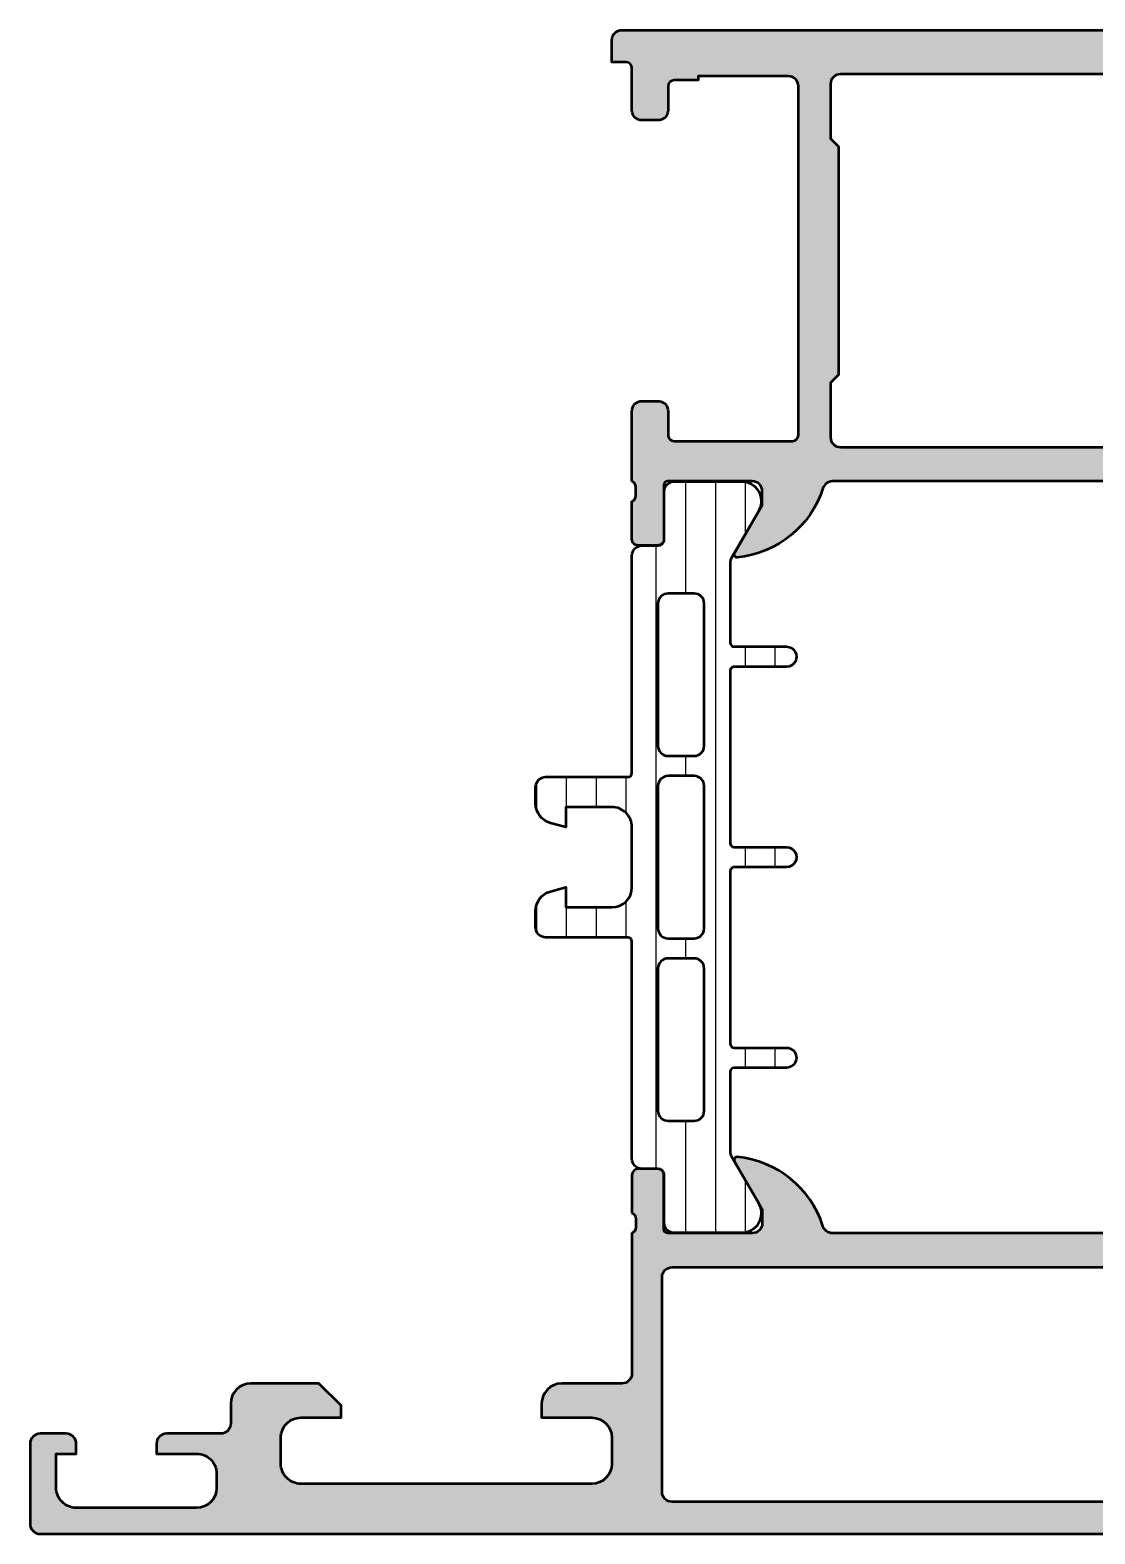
# Model space of a CAD drawing. Extents: x 0 to 110, y 0 to 75.
# Drawn here: x 0 to 53.1, y 0 to 75 of the extents above; entities that cross this region are included whole.
import ezdxf

# ---------------------------------------------------------------- set-up
doc = ezdxf.new("R2010")
doc.units = 0
for name, color, linetype, lineweight in [('0S-Alu contour', 7, 'Continuous', 50), ('0S-Alu hatch', 252, 'Continuous', 25), ('0S-Plastic contour', 254, 'Continuous', 50), ('0S-Plastic hatch', 253, 'Continuous', 25)]:
    doc.layers.add(name, color=color, linetype=linetype, lineweight=lineweight)

# ---------------------------------------------------------------- blocks, each defined once
blk = doc.blocks.new('485550__EE2D9EC9_997A_419D_AC19_66BE9BE22AB2_')
at = {"layer": '0S-Alu hatch'}
h = blk.add_hatch(color=256, dxfattribs=at)
edge = h.paths.add_edge_path()
edge.add_arc((82.5, 13.8), 0.5, 270, 360)
edge.add_line((83, 13.8), (83, 15))
edge.add_ellipse((83.1, 15.28284271247462), major_axis=(-0.2999999999999993, 0), ratio=1, start_angle=0, end_angle=70.52877936551039, ccw=False)
edge.add_line((82.79999999999998, 15.28284271247462), (82.79999999999998, 15.71715728752537))
edge.add_ellipse((83.1, 15.71715728752538), major_axis=(-0.2999999999999971, 0), ratio=1, start_angle=289.47122063448967, end_angle=360, ccw=False)
edge.add_line((83, 16), (83, 17.89999999999995))
edge.add_arc((82.69999999999996, 17.89999999999995), 0.3000000000000398, 0, 90)
edge.add_line((82.69999999999996, 18.19999999999999), (81.71000000000004, 18.19999999999999))
edge.add_arc((81.71000000000004, 17.89999999999995), 0.3000000000000362, 90, 180)
edge.add_line((81.41, 17.89999999999995), (81.41, 15.19999999999999))
edge.add_ellipse((81.21, 15.19999999999999), major_axis=(-0.1999999999999886, 0), ratio=1, start_angle=90, end_angle=180, ccw=False)
edge.add_line((81.21, 15), (77, 15))
edge.add_ellipse((77, 15.49999999999999), major_axis=(-0.4999999999999929, 0), ratio=1, start_angle=0, end_angle=90, ccw=False)
edge.add_line((76.5, 15.5), (76.5, 16.19999999999999))
edge.add_line((76.5, 16.19999999999999), (77.88149545762236, 18.59282032302755))
edge.add_arc((77.76188021535171, 18.6618802153517), 0.1381197846483035, 329.9999999999988, 455.6225775507951)
edge.add_arc((78.23822324117381, 13.82339113815219), 4.999999999999996, 95.62257755079364, 162.25158364393)
edge.add_ellipse((73, 15.5), major_axis=(-0.5000000000000088, 0), ratio=1, start_angle=90, end_angle=162.2515836439291, ccw=False)
edge.add_line((73, 14.99999999999999), (39.99999999999999, 15.00000000000001))
edge.add_ellipse((39.99999999999999, 15.49999999999998), major_axis=(-0.4999999999999734, 0), ratio=1, start_angle=17.748416356069924, end_angle=90, ccw=False)
edge.add_arc((34.7617767588262, 13.82339113815218), 5.000000000000003, 17.74841635607014, 84.37742244920638)
edge.add_arc((35.23811978464831, 18.6618802153517), 0.1381197846482954, 84.37742244920443, 210.000000000005)
edge.add_line((35.11850454237765, 18.59282032302754), (36.5, 16.19999999999999))
edge.add_line((36.5, 16.19999999999999), (36.49999999999999, 15.49999999999999))
edge.add_ellipse((36, 15.49999999999997), major_axis=(-0.4999999999999858, 0), ratio=1, start_angle=90, end_angle=180, ccw=False)
edge.add_line((36, 14.99999999999999), (31.79000000000001, 14.99999999999998))
edge.add_ellipse((31.79000000000001, 15.19999999999999), major_axis=(-0.2000000000000046, 0), ratio=1, start_angle=0, end_angle=89.99999999999898, ccw=False)
edge.add_line((31.59000000000001, 15.19999999999999), (31.59000000000001, 17.89999999999995))
edge.add_arc((31.28999999999996, 17.89999999999995), 0.3000000000000398, 0, 90)
edge.add_line((31.28999999999996, 18.19999999999999), (30.30000000000004, 18.19999999999999))
edge.add_arc((30.30000000000006, 17.89999999999995), 0.3000000000000398, 90.00000000000273, 180)
edge.add_line((30.00000000000002, 17.89999999999995), (30.00000000000002, 15.99999999999998))
edge.add_ellipse((29.9, 15.71715728752537), major_axis=(-0.3000000000000002, 0), ratio=1, start_angle=180, end_angle=250.52877936550692, ccw=False)
edge.add_line((30.2, 15.71715728752537), (30.2, 15.28284271247461))
edge.add_ellipse((29.90000000000001, 15.2828427124746), major_axis=(-0.2999999999999971, 0), ratio=1, start_angle=109.4712206344926, end_angle=180, ccw=False)
edge.add_line((30.00000000000002, 14.99999999999999), (30.00000000000002, 7.999999999999993))
edge.add_ellipse((29.50000000000001, 7.999999999999995), major_axis=(-0.5000000000000036, 0), ratio=1, start_angle=90.0000000000004, end_angle=180, ccw=False)
edge.add_line((29.50000000000001, 7.499999999999992), (26.5, 7.499999999999992))
edge.add_arc((26.5, 6.499999999999992), 1, 90, 180)
edge.add_line((25.5, 6.499999999999992), (25.5, 5.79999999999999))
edge.add_line((25.5, 5.79999999999999), (28, 5.799999999999986))
edge.add_ellipse((28, 4.799999999999988), major_axis=(-0.9999999999999982, 0), ratio=1, start_angle=180, end_angle=270, ccw=False)
edge.add_line((29, 4.799999999999988), (29, 3.499999999999989))
edge.add_ellipse((28, 3.499999999999993), major_axis=(-1.000000000000003, 0), ratio=1, start_angle=90.00000000000023, end_angle=180, ccw=False)
edge.add_line((28, 2.49999999999999), (13.5, 2.499999999999993))
edge.add_ellipse((13.49999999999999, 3.499999999999989), major_axis=(-0.999999999999996, 0), ratio=1, start_angle=0, end_angle=90.00000000000023, ccw=False)
edge.add_line((12.5, 3.499999999999991), (12.49999999999998, 4.79999999999999))
edge.add_ellipse((13.49999999999997, 4.800000000000007), major_axis=(-0.9999999999999822, 0), ratio=1, start_angle=269.99999999999983, end_angle=360, ccw=False)
edge.add_line((13.49999999999997, 5.79999999999999), (15.5, 5.79999999999999))
edge.add_line((15.5, 5.79999999999999), (15.5, 6.399999999999989))
edge.add_line((15.5, 6.399999999999989), (14.4, 7.499999999999992))
edge.add_line((14.4, 7.499999999999992), (11, 7.499999999999992))
edge.add_arc((11, 6.499999999999992), 1, 90, 180)
edge.add_line((10, 6.499999999999992), (10, 5.499999999999988))
edge.add_ellipse((9.5, 5.499999999999987), major_axis=(-0.5, 0), ratio=1, start_angle=90, end_angle=180, ccw=False)
edge.add_line((9.5, 4.999999999999987), (6.800000000000011, 4.999999999999987))
edge.add_arc((6.800000000000011, 4.499999999999987), 0.5, 90, 180)
edge.add_line((6.300000000000011, 4.499999999999987), (6.300000000000011, 3.999999999999988))
edge.add_line((6.300000000000011, 3.999999999999988), (8.300000000000011, 3.999999999999985))
edge.add_ellipse((8.300000000000013, 2.999999999999989), major_axis=(-0.9999999999999964, 0), ratio=1, start_angle=180, end_angle=270.0000000000002, ccw=False)
edge.add_line((9.300000000000011, 2.999999999999987), (9.300000000000011, 2.299999999999987))
edge.add_ellipse((8.300000000000011, 2.299999999999986), major_axis=(-1, 0), ratio=1, start_angle=90, end_angle=180, ccw=False)
edge.add_line((8.300000000000011, 1.299999999999986), (2.300000000000025, 1.29999999999999))
edge.add_ellipse((2.300000000000023, 2.299999999999987), major_axis=(-0.9999999999999968, 0), ratio=1, start_angle=0, end_angle=90.00000000000011, ccw=False)
edge.add_line((1.300000000000026, 2.299999999999988), (1.300000000000011, 3.999999999999987))
edge.add_line((1.300000000000011, 3.999999999999987), (2.300000000000011, 3.999999999999987))
edge.add_line((2.300000000000011, 3.999999999999987), (2.300000000000011, 4.499999999999987))
edge.add_arc((1.800000000000011, 4.49999999999998), 0.5, 0, 90.0000000000016)
edge.add_line((1.799999999999997, 4.99999999999998), (0.5, 4.999999999999987))
edge.add_arc((0.5, 4.499999999999987), 0.5, 90, 180)
edge.add_line((0, 4.499999999999987), (0, 0.5))
edge.add_arc((0.5, 0.5), 0.5, 180, 269.9999999999999)
edge.add_line((0.4999999999999998, -1e-16), (109.5, 0))
edge.add_arc((109.5, 0.5000000000000006), 0.5000000000000004, 270, 360)
edge.add_line((110, 0.5000000000000006), (110, 4.499999999999998))
edge.add_arc((109.5, 4.499999999999998), 0.5, 0, 90)
edge.add_line((109.5, 4.999999999999998), (108.2, 4.999999999999999))
edge.add_arc((108.2, 4.499999999999998), 0.5000000000000009, 90, 180)
edge.add_line((107.7, 4.499999999999998), (107.7, 4))
edge.add_line((107.7, 4), (108.7, 4))
edge.add_line((108.7, 4), (108.7, 2.299999999999998))
edge.add_ellipse((107.7, 2.299999999999987), major_axis=(-0.9999999999999857, 0), ratio=1, start_angle=89.9999999999992, end_angle=180, ccw=False)
edge.add_line((107.7, 1.300000000000002), (103.7, 1.299999999999996))
edge.add_ellipse((103.6999999999999, 2.299999999999989), major_axis=(-0.9999999999999925, 0), ratio=1, start_angle=0, end_angle=90.0000000000008, ccw=False)
edge.add_line((102.7, 2.299999999999998), (102.7, 4))
edge.add_line((102.7, 4), (103.7, 4))
edge.add_line((103.7, 4), (103.7, 4.499999999999998))
edge.add_arc((103.2, 4.499999999999998), 0.5, 0, 90)
edge.add_line((103.2, 4.999999999999998), (100.4, 4.999999999999998))
edge.add_arc((100.4, 4.499999999999999), 0.5, 90, 180)
edge.add_line((99.9, 4.499999999999999), (99.9, 4.300000000000001))
edge.add_arc((100.4, 4.3), 0.5, 180, 270)
edge.add_line((100.4, 3.8), (100.9, 3.799999999999998))
edge.add_ellipse((100.9, 3.300000000000006), major_axis=(-0.499999999999992, 0), ratio=1, start_angle=180, end_angle=270.00000000000165, ccw=False)
edge.add_line((101.4, 3.3), (101.4, 2.1))
edge.add_ellipse((100.9, 2.099999999999995), major_axis=(-0.5, 0), ratio=1, start_angle=90, end_angle=180, ccw=False)
edge.add_line((100.9, 1.599999999999995), (90.7, 1.599999999999999))
edge.add_line((90.7, 1.599999999999999), (82.12651500777714, 2.231730473111154))
edge.add_ellipse((82.19999999999997, 3.229026796135567), major_axis=(-1.000000000000002, 0), ratio=1, start_angle=0, end_angle=85.78582147726632, ccw=False)
edge.add_line((81.19999999999999, 3.229026796135564), (81.19999999999999, 12.8))
edge.add_ellipse((81.69999999999999, 12.8), major_axis=(-0.5, 0), ratio=1, start_angle=270, end_angle=360, ccw=False)
edge.add_line((81.69999999999999, 13.3), (82.5, 13.3))
edge = h.paths.add_edge_path()
edge.add_ellipse((32.00000000000001, 12.79999999999999), major_axis=(-0.5, 0), ratio=1, start_angle=270, end_angle=360, ccw=False)
edge.add_line((32.00000000000001, 13.29999999999999), (79.20000000000002, 13.29999999999999))
edge.add_ellipse((79.20000000000002, 12.79999999999999), major_axis=(-0.5, 0), ratio=1, start_angle=180, end_angle=270, ccw=False)
edge.add_line((79.70000000000002, 12.79999999999999), (79.70000000000002, 2.099999999999997))
edge.add_ellipse((79.20000000000002, 2.099999999999996), major_axis=(-0.5, 0), ratio=1, start_angle=90, end_angle=180, ccw=False)
edge.add_line((79.20000000000002, 1.599999999999996), (32.00000000000001, 1.599999999999991))
edge.add_ellipse((32.00000000000001, 2.099999999999991), major_axis=(-0.5, 0), ratio=1, start_angle=0, end_angle=90, ccw=False)
edge.add_line((31.50000000000002, 2.09999999999999), (31.50000000000002, 12.79999999999999))
at = {"layer": '0S-Alu contour', "color": 7}
for points in [[(31.28999999999996, 18.19999999999999), (30.30000000000004, 18.19999999999999)], [(35.11850454237765, 18.59282032302754), (36.5, 16.19999999999999), (36.49999999999999, 15.49999999999999)], [(76.5, 15.5), (76.5, 16.19999999999999), (77.88149545762236, 18.59282032302755)], [(82.69999999999996, 18.19999999999999), (81.71000000000004, 18.19999999999999)], [(30.00000000000002, 17.89999999999995), (30.00000000000002, 15.99999999999998)], [(31.59000000000001, 15.19999999999999), (31.59000000000001, 17.89999999999995)], [(81.41, 17.89999999999995), (81.41, 15.19999999999999)], [(83, 16), (83, 17.89999999999995)], [(30.2, 15.71715728752537), (30.2, 15.28284271247461)], [(82.79999999999998, 15.28284271247462), (82.79999999999998, 15.71715728752537)], [(30.00000000000002, 14.99999999999999), (30.00000000000002, 7.999999999999993)], [(36, 14.99999999999999), (31.79000000000001, 14.99999999999998)], [(73, 14.99999999999999), (39.99999999999999, 15.00000000000001)], [(81.21, 15), (77, 15)], [(83, 13.8), (83, 15)], [(31.50000000000002, 2.09999999999999), (31.50000000000002, 12.79999999999999)], [(32.00000000000001, 13.29999999999999), (79.20000000000002, 13.29999999999999)], [(79.70000000000002, 12.79999999999999), (79.70000000000002, 2.099999999999997)], [(81.19999999999999, 3.229026796135564), (81.19999999999999, 12.8)], [(81.69999999999999, 13.3), (82.5, 13.3)], [(13.49999999999997, 5.79999999999999), (15.5, 5.79999999999999), (15.5, 6.399999999999989), (14.4, 7.499999999999992), (11, 7.499999999999992)], [(29.50000000000001, 7.499999999999992), (26.5, 7.499999999999992)], [(10, 6.499999999999992), (10, 5.499999999999988)], [(25.5, 6.499999999999992), (25.5, 5.79999999999999), (28, 5.799999999999986)], [(1.799999999999997, 4.99999999999998), (0.5, 4.999999999999987)], [(9.5, 4.999999999999987), (6.800000000000011, 4.999999999999987)], [(12.5, 3.499999999999991), (12.49999999999998, 4.79999999999999)], [(29, 4.799999999999988), (29, 3.499999999999989)], [(103.2, 4.999999999999998), (100.4, 4.999999999999998)], [(109.5, 4.999999999999998), (108.2, 4.999999999999999)], [(0, 4.499999999999987), (0, 0.5)], [(1.300000000000026, 2.299999999999988), (1.300000000000011, 3.999999999999987), (2.300000000000011, 3.999999999999987), (2.300000000000011, 4.499999999999987)], [(6.300000000000011, 4.499999999999987), (6.300000000000011, 3.999999999999988), (8.300000000000011, 3.999999999999985)], [(99.9, 4.499999999999999), (99.9, 4.300000000000001)], [(100.4, 3.8), (100.9, 3.799999999999998)], [(102.7, 2.299999999999998), (102.7, 4), (103.7, 4), (103.7, 4.499999999999998)], [(107.7, 4.499999999999998), (107.7, 4), (108.7, 4), (108.7, 2.299999999999998)], [(110, 0.5000000000000006), (110, 4.499999999999998)], [(101.4, 3.3), (101.4, 2.1)], [(9.300000000000011, 2.999999999999987), (9.300000000000011, 2.299999999999987)], [(28, 2.49999999999999), (13.5, 2.499999999999993)], [(79.20000000000002, 1.599999999999996), (32.00000000000001, 1.599999999999991)], [(100.9, 1.599999999999995), (90.7, 1.599999999999999), (82.12651500777714, 2.231730473111154)], [(8.300000000000011, 1.299999999999986), (2.300000000000025, 1.29999999999999)], [(107.7, 1.300000000000002), (103.7, 1.299999999999996)], [(0.4999999999999998, -1e-16), (109.5, 0)]]:
    blk.add_lwpolyline(points, dxfattribs=at)
for centre, radius, start, end in [((35.23811978464831, 18.6618802153517), 0.1381197846482954, 84.37742244920443, 210.000000000005), ((34.7617767588262, 13.82339113815218), 5.000000000000003, 17.74841635607014, 84.37742244920638), ((78.23822324117381, 13.82339113815219), 4.999999999999996, 95.62257755079364, 162.25158364393), ((77.76188021535171, 18.6618802153517), 0.1381197846483035, 329.9999999999988, 95.62257755079511), ((30.30000000000006, 17.89999999999995), 0.3000000000000398, 90.00000000000273, 180), ((31.28999999999996, 17.89999999999995), 0.3000000000000398, 0, 90), ((81.71000000000004, 17.89999999999995), 0.3000000000000362, 90, 180), ((82.69999999999996, 17.89999999999995), 0.3000000000000398, 0, 90), ((82.5, 13.8), 0.5, 270, 0), ((11, 6.499999999999992), 1, 90, 180), ((26.5, 6.499999999999992), 1, 90, 180), ((0.5, 4.499999999999987), 0.5, 90, 180), ((1.800000000000011, 4.49999999999998), 0.5, 0, 90.0000000000016), ((6.800000000000011, 4.499999999999987), 0.5, 90, 180), ((100.4, 4.499999999999999), 0.5, 90, 180), ((103.2, 4.499999999999998), 0.5, 0, 90), ((108.2, 4.499999999999998), 0.5000000000000009, 90, 180), ((109.5, 4.499999999999998), 0.5, 0, 90), ((100.4, 4.3), 0.5, 180, 270), ((0.5, 0.5), 0.5, 180, 269.9999999999999), ((109.5, 0.5000000000000006), 0.5000000000000004, 270, 0)]:
    blk.add_arc(centre, radius, start, end, dxfattribs=at)
at = {"layer": '0S-Alu contour', "color": 7, "extrusion": (0, 0, -1)}
for centre, radius, start, end in [((-29.9, 15.71715728752537), 0.3000000000000002, 109.4712206344931, 180), ((-83.1, 15.71715728752538), 0.2999999999999971, 0, 70.5287793655103), ((-29.90000000000001, 15.2828427124746), 0.2999999999999971, 180, 250.5287793655074), ((-31.79000000000001, 15.19999999999999), 0.2000000000000046, 270.000000000001, 0), ((-36, 15.49999999999997), 0.4999999999999858, 180, 270), ((-39.99999999999999, 15.49999999999998), 0.4999999999999734, 270, 342.2515836439301), ((-73, 15.5), 0.5000000000000088, 197.748416356071, 270), ((-77, 15.49999999999999), 0.4999999999999929, 270, 0), ((-81.21, 15.19999999999999), 0.1999999999999886, 180, 270), ((-83.1, 15.28284271247462), 0.2999999999999993, 289.4712206344896, 0), ((-32.00000000000001, 12.79999999999999), 0.5, 0, 90), ((-79.20000000000002, 12.79999999999999), 0.5, 90, 180), ((-81.69999999999999, 12.8), 0.5, 0, 90), ((-29.50000000000001, 7.999999999999995), 0.5000000000000036, 180, 269.9999999999996), ((-9.5, 5.499999999999987), 0.5, 180, 270), ((-13.49999999999997, 4.800000000000007), 0.9999999999999822, 0, 90.00000000000018), ((-28, 4.799999999999988), 0.9999999999999982, 90, 180), ((-8.300000000000013, 2.999999999999989), 0.9999999999999964, 89.9999999999998, 180), ((-100.9, 3.300000000000006), 0.499999999999992, 89.99999999999837, 180), ((-13.49999999999999, 3.499999999999989), 0.999999999999996, 269.9999999999998, 0), ((-28, 3.499999999999993), 1.000000000000003, 180, 269.9999999999998), ((-82.19999999999997, 3.229026796135567), 1.000000000000002, 274.2141785227337, 0), ((-2.300000000000023, 2.299999999999987), 0.9999999999999968, 269.9999999999999, 0), ((-8.300000000000011, 2.299999999999986), 1, 180, 270), ((-103.6999999999999, 2.299999999999989), 0.9999999999999925, 269.9999999999992, 0), ((-107.7, 2.299999999999987), 0.9999999999999857, 180, 270.0000000000008), ((-32.00000000000001, 2.099999999999991), 0.5, 270, 0), ((-79.20000000000002, 2.099999999999996), 0.5, 180, 270), ((-100.9, 2.099999999999995), 0.5, 180, 270)]:
    blk.add_arc(centre, radius, start, end, dxfattribs=at)
blk = doc.blocks.new('485540__1F19CEF4_D003_4BE3_BBEE_C66CEB445D28_')
at = {"layer": '0S-Alu hatch'}
h = blk.add_hatch(color=256, dxfattribs=at)
edge = h.paths.add_edge_path()
edge.add_line((29.49999999999999, 75), (87.99999999999999, 75))
edge.add_line((87.99999999999999, 75), (87.99999999999999, 71.60000000000001))
edge.add_line((87.99999999999999, 71.60000000000001), (86.89999999999999, 70.5))
edge.add_line((86.89999999999999, 70.5), (86.29999999999998, 70.5))
edge.add_line((86.29999999999998, 70.5), (86.29999999999998, 72.30000000000001))
edge.add_arc((85.29999999999998, 72.30000000000001), 0.9999999999999857, 0, 90)
edge.add_line((85.29999999999998, 73.3), (83.99999999999999, 73.3))
edge.add_arc((83.99999999999999, 72.30000000000001), 1, 90, 180)
edge.add_line((82.99999999999999, 72.30000000000001), (82.99999999999999, 66))
edge.add_arc((83.52499999999996, 65.5), 0.7249999999999939, 136.3971810272959, 223.6028189727041)
edge.add_line((82.99999999999999, 65), (82.99999999999999, 58))
edge.add_arc((83.99999999999999, 58), 1, 180, 270.0000000000008)
edge.add_line((84, 57.00000000000001), (85.29999999999998, 57.00000000000001))
edge.add_arc((85.29999999999998, 58), 1, 270, 360)
edge.add_line((86.3, 58), (86.3, 60.5))
edge.add_line((86.3, 60.5), (86.79999999999998, 60.5))
edge.add_ellipse((86.80000000000001, 59.50000000000001), major_axis=(-0.9999999999999928, 0), ratio=1, start_angle=180, end_angle=270.0000000000008, ccw=False)
edge.add_line((87.80000000000001, 59.5), (87.79999999999998, 55))
edge.add_ellipse((87.30000000000003, 55), major_axis=(-0.4999999999999858, 0), ratio=1, start_angle=90, end_angle=180, ccw=False)
edge.add_line((87.30000000000003, 54.50000000000001), (86.3, 54.5))
edge.add_line((86.3, 54.5), (86.3, 55.3))
edge.add_line((86.3, 55.3), (83.29999999999998, 55.3))
edge.add_arc((83.29999999999998, 55), 0.2999999999999971, 90, 180)
edge.add_line((82.99999999999999, 55), (82.99999999999999, 52.5))
edge.add_arc((83.09999999999998, 52.21715728752538), 0.2999999999999976, 109.4712206344897, 180)
edge.add_line((82.79999999999998, 52.21715728752538), (82.79999999999998, 51.78284271247462))
edge.add_arc((83.1, 51.78284271247461), 0.2999999999999829, 180, 250.5287793655063)
edge.add_line((82.99999999999999, 51.50000000000002), (82.99999999999999, 49.60000000000004))
edge.add_ellipse((82.69999999999996, 49.60000000000002), major_axis=(-0.3000000000000256, 0), ratio=1, start_angle=90, end_angle=180, ccw=False)
edge.add_line((82.69999999999996, 49.29999999999999), (81.71000000000004, 49.29999999999999))
edge.add_ellipse((81.71000000000004, 49.60000000000004), major_axis=(-0.3000000000000398, 0), ratio=1, start_angle=0, end_angle=90, ccw=False)
edge.add_line((81.41, 49.60000000000004), (81.41, 52.3))
edge.add_arc((81.20999999999998, 52.3), 0.2000000000000028, 0, 90)
edge.add_line((81.20999999999998, 52.5), (77, 52.5))
edge.add_arc((76.99999999999999, 52), 0.5, 89.99999999999837, 180)
edge.add_line((76.49999999999999, 52), (76.49999999999999, 51.29999999999999))
edge.add_line((76.49999999999999, 51.29999999999999), (77.88149545762235, 48.90717967697245))
edge.add_ellipse((77.76188021535168, 48.8381197846483), major_axis=(-0.1381197846483035, 0), ratio=1, start_angle=84.37742244921071, end_angle=209.9999999999983, ccw=False)
edge.add_ellipse((78.23822324117376, 53.67660886184776), major_axis=(-4.99999999999996, 0), ratio=1, start_angle=17.74841635606981, end_angle=84.37742244920679, ccw=False)
edge.add_arc((72.99999999999999, 51.99999999999999), 0.5000000000000084, 17.74841635607087, 90)
edge.add_line((72.99999999999999, 52.5), (39.99999999999998, 52.5))
edge.add_arc((39.99999999999998, 51.99999999999999), 0.5000000000000071, 90, 162.2515836439291)
edge.add_ellipse((34.76177675882619, 53.67660886184778), major_axis=(-4.999999999999976, 0), ratio=1, start_angle=95.6225775507935, end_angle=162.2515836439301, ccw=False)
edge.add_ellipse((35.23811978464826, 48.83811978464828), major_axis=(-0.1381197846482897, 0), ratio=1, start_angle=-30.000000000001194, end_angle=95.62257755080162, ccw=False)
edge.add_line((35.11850454237761, 48.90717967697243), (36.49999999999998, 51.29999999999999))
edge.add_line((36.49999999999998, 51.29999999999999), (36.49999999999998, 51.99999999999999))
edge.add_arc((35.99999999999998, 51.99999999999999), 0.5, 0, 90)
edge.add_line((35.99999999999998, 52.5), (31.78999999999998, 52.5))
edge.add_arc((31.78999999999998, 52.29999999999999), 0.2000000000000099, 90.00000000000102, 180)
edge.add_line((31.58999999999998, 52.3), (31.58999999999998, 49.60000000000003))
edge.add_ellipse((31.28999999999995, 49.60000000000002), major_axis=(-0.3000000000000327, 0), ratio=1, start_angle=89.99999999999869, end_angle=180, ccw=False)
edge.add_line((31.28999999999994, 49.29999999999999), (30.30000000000002, 49.29999999999999))
edge.add_ellipse((30.30000000000001, 49.60000000000002), major_axis=(-0.3000000000000327, 0), ratio=1, start_angle=0, end_angle=90.00000000000142, ccw=False)
edge.add_line((29.99999999999998, 49.60000000000003), (29.99999999999998, 51.49999999999998))
edge.add_arc((29.89999999999998, 51.78284271247461), 0.3000000000000067, 289.4712206344905, 360)
edge.add_line((30.19999999999999, 51.78284271247461), (30.19999999999998, 52.21715728752537))
edge.add_arc((29.89999999999998, 52.21715728752537), 0.3000000000000007, 0, 70.52877936550902)
edge.add_line((29.99999999999998, 52.5), (29.99999999999998, 56))
edge.add_ellipse((30.49999999999998, 56.00000000000001), major_axis=(-0.4999999999999965, 0), ratio=1, start_angle=269.9999999999996, end_angle=360, ccw=False)
edge.add_line((30.49999999999998, 56.5), (31.30000000000001, 56.5))
edge.add_ellipse((31.30000000000001, 56.00000000000001), major_axis=(-0.4999999999999929, 0), ratio=1, start_angle=180, end_angle=270.0000000000004, ccw=False)
edge.add_line((31.8, 56), (31.80000000000001, 54.8))
edge.add_arc((32.10000000000001, 54.8), 0.3000000000000007, 180, 269.9999999999986)
edge.add_line((32.1, 54.5), (38.00000000000001, 54.5))
edge.add_arc((38.00000000000001, 54.8), 0.2999999999999971, 270, 360)
edge.add_line((38.3, 54.8), (38.3, 72.2))
edge.add_arc((37.80000000000001, 72.2), 0.5, 0, 90)
edge.add_line((37.80000000000001, 72.7), (33.3, 72.7))
edge.add_line((33.3, 72.7), (33.3, 72.5))
edge.add_line((33.3, 72.5), (32.1, 72.5))
edge.add_arc((32.1, 72.2), 0.2999999999999971, 90, 180)
edge.add_line((31.80000000000001, 72.2), (31.80000000000001, 71))
edge.add_ellipse((31.30000000000001, 71), major_axis=(-0.4999999999999965, 0), ratio=1, start_angle=89.9999999999996, end_angle=180, ccw=False)
edge.add_line((31.30000000000001, 70.5), (30.49999999999998, 70.5))
edge.add_ellipse((30.49999999999998, 71), major_axis=(-0.5, 0), ratio=1, start_angle=0, end_angle=90.0000000000004, ccw=False)
edge.add_line((29.99999999999998, 71), (29.99999999999998, 73.1))
edge.add_arc((29.69999999999998, 73.1), 0.3000000000000007, 0, 90)
edge.add_line((29.69999999999998, 73.39999999999999), (28.99999999999998, 73.4))
edge.add_line((28.99999999999998, 73.4), (28.99999999999998, 74.5))
edge.add_ellipse((29.49999999999998, 74.5), major_axis=(-0.4999999999999965, 0), ratio=1, start_angle=269.9999999999996, end_angle=360, ccw=False)
edge = h.paths.add_edge_path()
edge.add_arc((80.89999999999998, 72.3), 0.5000000000000142, 0, 90)
edge.add_line((80.89999999999998, 72.80000000000001), (40.39999999999998, 72.8))
edge.add_arc((40.39999999999998, 72.3), 0.5, 90, 180)
edge.add_line((39.89999999999998, 72.3), (39.89999999999998, 69.6))
edge.add_line((39.89999999999998, 69.6), (40.3, 69.19999999999997))
edge.add_line((40.3, 69.19999999999997), (40.3, 57.80000000000002))
edge.add_line((40.3, 57.80000000000002), (39.89999999999998, 57.4))
edge.add_line((39.89999999999998, 57.4), (39.89999999999998, 54.69999999999999))
edge.add_arc((40.39999999999998, 54.69999999999999), 0.5, 180, 270)
edge.add_line((40.39999999999998, 54.19999999999999), (80.89999999999998, 54.2))
edge.add_arc((80.89999999999998, 54.7), 0.5, 270, 360)
edge.add_line((81.39999999999998, 54.7), (81.39999999999998, 72.3))
at = {"layer": '0S-Alu contour', "color": 7}
for points in [[(29.69999999999998, 73.39999999999999), (28.99999999999998, 73.4), (28.99999999999998, 74.5)], [(29.49999999999999, 75), (87.99999999999999, 75), (87.99999999999999, 71.60000000000001), (86.89999999999999, 70.5), (86.29999999999998, 70.5), (86.29999999999998, 72.30000000000001)], [(29.99999999999998, 71), (29.99999999999998, 73.1)], [(80.89999999999998, 72.80000000000001), (40.39999999999998, 72.8)], [(85.29999999999998, 73.3), (83.99999999999999, 73.3)], [(31.80000000000001, 72.2), (31.80000000000001, 71)], [(37.80000000000001, 72.7), (33.3, 72.7), (33.3, 72.5), (32.1, 72.5)], [(38.3, 54.8), (38.3, 72.2)], [(39.89999999999998, 72.3), (39.89999999999998, 69.6), (40.3, 69.19999999999997), (40.3, 57.80000000000002), (39.89999999999998, 57.4), (39.89999999999998, 54.69999999999999)], [(81.39999999999998, 54.7), (81.39999999999998, 72.3)], [(82.99999999999999, 72.30000000000001), (82.99999999999999, 66)], [(31.30000000000001, 70.5), (30.49999999999998, 70.5)], [(82.99999999999999, 65), (82.99999999999999, 58)], [(86.3, 58), (86.3, 60.5), (86.79999999999998, 60.5)], [(87.80000000000001, 59.5), (87.79999999999998, 55)], [(30.49999999999998, 56.5), (31.30000000000001, 56.5)], [(84, 57.00000000000001), (85.29999999999998, 57.00000000000001)], [(29.99999999999998, 52.5), (29.99999999999998, 56)], [(31.8, 56), (31.80000000000001, 54.8)], [(82.99999999999999, 55), (82.99999999999999, 52.5)], [(87.30000000000003, 54.50000000000001), (86.3, 54.5), (86.3, 55.3), (83.29999999999998, 55.3)], [(32.1, 54.5), (38.00000000000001, 54.5)], [(40.39999999999998, 54.19999999999999), (80.89999999999998, 54.2)], [(30.19999999999999, 51.78284271247461), (30.19999999999998, 52.21715728752537)], [(31.58999999999998, 52.3), (31.58999999999998, 49.60000000000003)], [(35.99999999999998, 52.5), (31.78999999999998, 52.5)], [(35.11850454237761, 48.90717967697243), (36.49999999999998, 51.29999999999999), (36.49999999999998, 51.99999999999999)], [(72.99999999999999, 52.5), (39.99999999999998, 52.5)], [(76.49999999999999, 52), (76.49999999999999, 51.29999999999999), (77.88149545762235, 48.90717967697245)], [(81.20999999999998, 52.5), (77, 52.5)], [(81.41, 49.60000000000004), (81.41, 52.3)], [(82.79999999999998, 52.21715728752538), (82.79999999999998, 51.78284271247462)], [(29.99999999999998, 49.60000000000003), (29.99999999999998, 51.49999999999998)], [(82.99999999999999, 51.50000000000002), (82.99999999999999, 49.60000000000004)], [(31.28999999999994, 49.29999999999999), (30.30000000000002, 49.29999999999999)], [(82.69999999999996, 49.29999999999999), (81.71000000000004, 49.29999999999999)]]:
    blk.add_lwpolyline(points, dxfattribs=at)
at = {"layer": '0S-Alu contour', "color": 7, "extrusion": (0, 0, -1)}
for centre, radius, start, end in [((-29.49999999999998, 74.5), 0.4999999999999965, 0, 90.0000000000004), ((-30.49999999999998, 71), 0.5, 269.9999999999996, 0), ((-31.30000000000001, 71), 0.4999999999999965, 180, 270.0000000000004), ((-86.80000000000001, 59.50000000000001), 0.9999999999999928, 89.9999999999992, 180), ((-30.49999999999998, 56.00000000000001), 0.4999999999999965, 0, 90.0000000000004), ((-31.30000000000001, 56.00000000000001), 0.4999999999999929, 89.99999999999959, 180), ((-87.30000000000003, 55), 0.4999999999999858, 180, 270), ((-34.76177675882619, 53.67660886184778), 4.999999999999976, 197.74841635607, 264.3774224492065), ((-78.23822324117376, 53.67660886184776), 4.99999999999996, 275.6225775507932, 342.2515836439302), ((-30.30000000000001, 49.60000000000002), 0.3000000000000327, 269.9999999999986, 0), ((-31.28999999999995, 49.60000000000002), 0.3000000000000327, 180, 270.0000000000013), ((-81.71000000000004, 49.60000000000004), 0.3000000000000398, 270, 0), ((-82.69999999999996, 49.60000000000002), 0.3000000000000256, 180, 270), ((-35.23811978464826, 48.83811978464828), 0.1381197846482897, 264.3774224491984, 30.00000000000119), ((-77.76188021535168, 48.8381197846483), 0.1381197846483035, 150.0000000000017, 275.6225775507893)]:
    blk.add_arc(centre, radius, start, end, dxfattribs=at)
at = {"layer": '0S-Alu contour', "color": 7}
for centre, radius, start, end in [((29.69999999999998, 73.1), 0.3000000000000007, 0, 90), ((40.39999999999998, 72.3), 0.5, 90, 180), ((80.89999999999998, 72.3), 0.5000000000000142, 0, 90), ((83.99999999999999, 72.30000000000001), 1, 90, 180), ((85.29999999999998, 72.30000000000001), 0.9999999999999857, 0, 90), ((32.1, 72.2), 0.2999999999999971, 90, 180), ((37.80000000000001, 72.2), 0.5, 0, 90), ((83.52499999999996, 65.5), 0.7249999999999939, 136.3971810272959, 223.6028189727041), ((83.99999999999999, 58), 1, 180, 270.0000000000008), ((85.29999999999998, 58), 1, 270, 0), ((32.10000000000001, 54.8), 0.3000000000000007, 180, 269.9999999999986), ((38.00000000000001, 54.8), 0.2999999999999971, 270, 0), ((83.29999999999998, 55), 0.2999999999999971, 90, 180), ((40.39999999999998, 54.69999999999999), 0.5, 180, 270), ((80.89999999999998, 54.7), 0.5, 270, 0), ((29.89999999999998, 52.21715728752537), 0.3000000000000007, 0, 70.52877936550902), ((29.89999999999998, 51.78284271247461), 0.3000000000000067, 289.4712206344905, 0), ((31.78999999999998, 52.29999999999999), 0.2000000000000099, 90.00000000000102, 180), ((35.99999999999998, 51.99999999999999), 0.5, 0, 90), ((39.99999999999998, 51.99999999999999), 0.5000000000000071, 90, 162.2515836439291), ((72.99999999999999, 51.99999999999999), 0.5000000000000084, 17.74841635607087, 90), ((76.99999999999999, 52), 0.5, 89.99999999999837, 180), ((81.20999999999998, 52.3), 0.2000000000000028, 0, 90), ((83.09999999999998, 52.21715728752538), 0.2999999999999976, 109.4712206344897, 180), ((83.1, 51.78284271247461), 0.2999999999999829, 180, 250.5287793655063)]:
    blk.add_arc(centre, radius, start, end, dxfattribs=at)
blk = doc.blocks.new('244387__267F3C09_90F5_4FD8_96DD_8F1E59BBE588___96433432_A3E5_43F4_A2E3_7D803C4B1C83_')
at = {"layer": '0S-Plastic hatch'}
h = blk.add_hatch(dxfattribs=at)
h.set_pattern_fill('ANSI31', color=256, scale=0.4680000000000001, angle=45, style=0)
h.set_pattern_definition([(90, (0, 0), (-1.4859, 0), [])])
edge = h.paths.add_edge_path()
edge.add_ellipse((25.7000000000001, 37.25000000000685), major_axis=(-0.5000000000000427, 0), ratio=1, start_angle=270.0000000000049, end_angle=360, ccw=False)
edge.add_line((25.70000000000006, 37.7500000000069), (29.80000000000037, 37.7500000000069))
edge.add_arc((29.80000000000029, 37.95000000000679), 0.1999999999998962, 270.0000000000224, 360)
edge.add_line((30.00000000000019, 37.95000000000678), (30.00000000000007, 48.7900030000069))
edge.add_ellipse((30.50000000000011, 48.79000300000689), major_axis=(-0.5000000000000427, 0), ratio=1, start_angle=269.9999999999984, end_angle=360, ccw=False)
edge.add_line((30.50000000000013, 49.29000300000693), (31.31033133333354, 49.29000300000691))
edge.add_arc((31.31033133333346, 49.59000300000681), 0.2999999999999119, 270.0000000000135, 360)
edge.add_line((31.61033133333338, 49.59000300000681), (31.60999938293641, 51.99000138294339))
edge.add_ellipse((32.10999536037485, 51.99000402256847), major_axis=(-0.4999959774454021, 0), ratio=1, start_angle=-90.00030248118583, end_angle=0.0003024817733034979, ccw=False)
edge.add_line((32.10999799999992, 52.4900000000069), (35.58653949809953, 52.49000000000693))
edge.add_ellipse((35.44422884910821, 51.50018192528406), major_axis=(-0.9999960709244833, 0), ratio=1, start_angle=147.272983900161, end_angle=261.8183919481023, ccw=False)
edge.add_line((36.28548149809957, 50.95954700000693), (34.96698728326972, 48.6758477174116))
edge.add_arc((35.40000000000013, 48.42584774311205), 0.5000000000000276, 150.0000034006591, 180)
edge.add_line((34.90000000000011, 48.42584774311203), (34.90000000000028, 44.45000000000682))
edge.add_arc((35.10000000000023, 44.45000000000678), 0.1999999999999531, 180, 269.9999999999613)
edge.add_line((35.1000000000001, 44.25000000000683), (37.70000000000006, 44.25000000000689))
edge.add_ellipse((37.70000000000009, 43.75000000000688), major_axis=(-0.5000000000000142, 0), ratio=1, start_angle=90.00000000000318, end_angle=270.00000000000324, ccw=False)
edge.add_line((37.70000000000012, 43.25000000000686), (35.10000000000015, 43.25000000000677))
edge.add_arc((35.1, 43.05000000000682), 0.1999999999999531, 89.99999999995725, 180)
edge.add_line((34.90000000000005, 43.05000000000683), (34.90000000000022, 34.45000000000691))
edge.add_arc((35.10000000000016, 34.45000000000683), 0.1999999999999389, 180, 269.9999999999817)
edge.add_line((35.1000000000001, 34.25000000000689), (37.70000000000012, 34.25000000000689))
edge.add_ellipse((37.70000000000009, 33.75000000000691), major_axis=(-0.4999999999999858, 0), ratio=1, start_angle=89.9999999999967, end_angle=269.99999999999676, ccw=False)
edge.add_line((37.70000000000006, 33.25000000000692), (35.10000000000026, 33.25000000000684))
edge.add_arc((35.1000000000001, 33.05000000000679), 0.2000000000000455, 89.99999999995114, 180)
edge.add_line((34.90000000000005, 33.05000000000679), (34.90000000000016, 24.45000000000703))
edge.add_arc((35.10000000000021, 24.45000000000698), 0.2000000000000526, 180, 269.9999999999654)
edge.add_line((35.1000000000001, 24.25000000000693), (37.70000000000006, 24.25000000000693))
edge.add_ellipse((37.70000000000006, 23.75000000000692), major_axis=(-0.5, 0), ratio=1, start_angle=90, end_angle=270, ccw=False)
edge.add_line((37.70000000000006, 23.25000000000692), (35.09999999999998, 23.25000000000692))
edge.add_arc((35.10000000000005, 23.05000000000692), 0.1999999999999993, 90.0000000000183, 180)
edge.add_line((34.90000000000005, 23.05000000000692), (34.90000000000011, 19.07415225690194))
edge.add_arc((35.40000000000005, 19.07415225690181), 0.4999999999999432, 180, 209.9999965993309)
edge.add_line((34.96698728326966, 18.82415228260239), (36.28548149809957, 16.54045300000696))
edge.add_ellipse((35.44422884910814, 15.99981807472985), major_axis=(-0.9999960709245234, 0), ratio=1, start_angle=98.1816080518945, end_angle=212.7270160998362, ccw=False)
edge.add_line((35.58653949809941, 15.01000000000694), (32.10999800000009, 15.01000000000694))
edge.add_ellipse((32.10999536037498, 15.50999597744556), major_axis=(-0.4999959774455886, 0), ratio=1, start_angle=-0.0003024817733034979, end_angle=90.00030248119077, ccw=False)
edge.add_line((31.60999938293636, 15.50999861707576), (31.61033133333338, 17.90999700000696))
edge.add_arc((31.31033133333341, 17.90999700000697), 0.2999999999999687, 0, 89.99999999999729)
edge.add_line((31.31033133333342, 18.20999700000694), (30.50000000000002, 18.20999700000694))
edge.add_ellipse((30.5, 18.70999700000692), major_axis=(-0.4999999999999858, 0), ratio=1, start_angle=0, end_angle=90.00000000000159, ccw=False)
edge.add_line((30.00000000000002, 18.70999700000692), (30.00000000000013, 29.55000000000677))
edge.add_arc((29.80000000000016, 29.55000000000687), 0.1999999999999744, 0, 89.9999999999715)
edge.add_line((29.80000000000025, 29.75000000000684), (25.7, 29.7500000000069))
edge.add_ellipse((25.69999999999996, 30.25000000000674), major_axis=(-0.4999999999998437, 0), ratio=1, start_angle=0, end_angle=90.00000000000489, ccw=False)
edge.add_line((25.20000000000012, 30.25000000000674), (25.20000000000006, 31.08074922338126))
edge.add_ellipse((26.20000000000003, 31.08074922338128), major_axis=(-0.999999999999968, 0), ratio=1, start_angle=285.00000000000324, end_angle=360, ccw=False)
edge.add_line((25.94118095489746, 32.0466750496703), (26.70000000000006, 32.25000000000687))
edge.add_line((26.70000000000006, 32.25000000000687), (26.70000000000012, 31.2500000000069))
edge.add_line((26.70000000000012, 31.2500000000069), (28.99999999999996, 31.25000000000695))
edge.add_arc((28.99999999999995, 32.25000000000691), 0.9999999999999538, 270.0000000000008, 360)
edge.add_line((29.9999999999999, 32.25000000000691), (30.00000000000024, 35.25000000000686))
edge.add_arc((29.00000000000013, 35.25000000000681), 1.000000000000113, 0, 90.00000000000651)
edge.add_line((29.00000000000002, 36.25000000000692), (26.7, 36.25000000000689))
edge.add_line((26.7, 36.25000000000689), (26.70000000000035, 35.25000000000684))
edge.add_line((26.70000000000035, 35.25000000000684), (25.94118095489764, 35.45332495034343))
edge.add_ellipse((26.20000000000017, 36.41925077663261), major_axis=(-1.000000000000111, 0), ratio=1, start_angle=0, end_angle=75.0000000000008, ccw=False)
edge.add_line((25.20000000000006, 36.41925077663261), (25.20000000000006, 37.25000000000687))
edge = h.paths.add_edge_path()
edge.add_arc((33.10000000000011, 37.30000000000692), 0.4999999999999858, 0, 90.0000000000016)
edge.add_line((33.10000000000009, 37.8000000000069), (31.80000000000014, 37.80000000000693))
edge.add_arc((31.80000000000019, 37.30000000000683), 0.5000000000001066, 90.0000000000057, 180)
edge.add_line((31.30000000000008, 37.30000000000685), (31.30000000000008, 30.20000000000693))
edge.add_arc((31.8000000000001, 30.20000000000693), 0.5000000000000142, 180, 269.9999999999984)
edge.add_line((31.80000000000009, 29.70000000000691), (33.10000000000009, 29.70000000000688))
edge.add_arc((33.10000000000012, 30.20000000000686), 0.4999999999999716, 269.9999999999968, 360)
edge.add_line((33.6000000000001, 30.20000000000689), (33.6000000000001, 37.30000000000692))
edge = h.paths.add_edge_path()
edge.add_line((33.10000000000009, 28.70000000000688), (31.80000000000014, 28.70000000000688))
edge.add_arc((31.80000000000017, 28.20000000000679), 0.5000000000000924, 90.00000000000406, 180)
edge.add_line((31.30000000000008, 28.20000000000679), (31.30000000000008, 21.10000000000693))
edge.add_arc((31.80000000000013, 21.10000000000693), 0.5000000000000427, 180, 269.9999999999951)
edge.add_line((31.80000000000009, 20.60000000000689), (33.10000000000004, 20.60000000000686))
edge.add_arc((33.10000000000003, 21.10000000000693), 0.500000000000064, 270.0000000000008, 360)
edge.add_line((33.6000000000001, 21.10000000000689), (33.6000000000001, 28.20000000000689))
edge.add_arc((33.10000000000009, 28.20000000000689), 0.5, 0, 90)
edge = h.paths.add_edge_path()
edge.add_line((33.6000000000001, 39.30000000000688), (33.6000000000001, 46.40000000000689))
edge.add_arc((33.10000000000009, 46.40000000000689), 0.5, 0, 90)
edge.add_line((33.10000000000009, 46.90000000000689), (31.80000000000003, 46.90000000000689))
edge.add_arc((31.80000000000003, 46.40000000000696), 0.4999999999999503, 90.00000000000081, 180)
edge.add_line((31.30000000000008, 46.40000000000696), (31.30000000000008, 39.30000000000696))
edge.add_arc((31.80000000000016, 39.30000000000698), 0.500000000000071, 180, 269.9999999999984)
edge.add_line((31.80000000000014, 38.8000000000069), (33.10000000000009, 38.8000000000069))
edge.add_arc((33.10000000000012, 39.30000000000688), 0.4999999999999716, 269.9999999999968, 360)
at = {"layer": '0S-Alu contour', "color": 7}
for points in [[(33.10000000000009, 46.90000000000689), (31.80000000000003, 46.90000000000689)], [(31.30000000000008, 46.40000000000696), (31.30000000000008, 39.30000000000696)], [(33.6000000000001, 39.30000000000688), (33.6000000000001, 46.40000000000689)], [(31.80000000000014, 38.8000000000069), (33.10000000000009, 38.8000000000069)], [(33.10000000000009, 37.8000000000069), (31.80000000000014, 37.80000000000693)], [(31.30000000000008, 37.30000000000685), (31.30000000000008, 30.20000000000693)], [(33.6000000000001, 30.20000000000689), (33.6000000000001, 37.30000000000692)], [(31.80000000000009, 29.70000000000691), (33.10000000000009, 29.70000000000688)], [(33.10000000000009, 28.70000000000688), (31.80000000000014, 28.70000000000688)], [(31.30000000000008, 28.20000000000679), (31.30000000000008, 21.10000000000693)], [(33.6000000000001, 21.10000000000689), (33.6000000000001, 28.20000000000689)], [(31.80000000000009, 20.60000000000689), (33.10000000000004, 20.60000000000686)]]:
    blk.add_lwpolyline(points, dxfattribs=at)
for centre, radius, start, end in [((31.80000000000003, 46.40000000000696), 0.4999999999999503, 90.00000000000081, 180), ((33.10000000000009, 46.40000000000689), 0.5, 0, 90), ((31.80000000000016, 39.30000000000698), 0.500000000000071, 180, 269.9999999999984), ((33.10000000000012, 39.30000000000688), 0.4999999999999716, 269.9999999999968, 0), ((31.80000000000019, 37.30000000000683), 0.5000000000001066, 90.0000000000057, 180), ((33.10000000000011, 37.30000000000692), 0.4999999999999858, 0, 90.0000000000016), ((31.8000000000001, 30.20000000000693), 0.5000000000000142, 180, 269.9999999999984), ((33.10000000000012, 30.20000000000686), 0.4999999999999716, 269.9999999999968, 0), ((31.80000000000017, 28.20000000000679), 0.5000000000000924, 90.00000000000406, 180), ((33.10000000000009, 28.20000000000689), 0.5, 0, 90), ((31.80000000000013, 21.10000000000693), 0.5000000000000427, 180, 269.9999999999951), ((33.10000000000003, 21.10000000000693), 0.500000000000064, 270.0000000000008, 0)]:
    blk.add_arc(centre, radius, start, end, dxfattribs=at)
at = {"layer": '0S-Plastic contour', "color": 7}
for points in [[(31.61033133333338, 49.59000300000681), (31.60999938293641, 51.99000138294339)], [(32.10999799999992, 52.4900000000069), (35.58653949809953, 52.49000000000693)], [(36.28548149809957, 50.95954700000693), (34.96698728326972, 48.6758477174116)], [(30.00000000000019, 37.95000000000678), (30.00000000000007, 48.7900030000069)], [(30.50000000000013, 49.29000300000693), (31.31033133333354, 49.29000300000691)], [(34.90000000000011, 48.42584774311203), (34.90000000000028, 44.45000000000682)], [(35.1000000000001, 44.25000000000683), (37.70000000000006, 44.25000000000689)], [(34.90000000000005, 43.05000000000683), (34.90000000000022, 34.45000000000691)], [(37.70000000000012, 43.25000000000686), (35.10000000000015, 43.25000000000677)], [(25.70000000000006, 37.7500000000069), (29.80000000000037, 37.7500000000069)], [(25.20000000000006, 36.41925077663261), (25.20000000000006, 37.25000000000687)], [(29.00000000000002, 36.25000000000692), (26.7, 36.25000000000689), (26.70000000000035, 35.25000000000684), (25.94118095489764, 35.45332495034343)], [(29.9999999999999, 32.25000000000691), (30.00000000000024, 35.25000000000686)], [(35.1000000000001, 34.25000000000689), (37.70000000000012, 34.25000000000689)], [(34.90000000000005, 33.05000000000679), (34.90000000000016, 24.45000000000703)], [(37.70000000000006, 33.25000000000692), (35.10000000000026, 33.25000000000684)], [(25.94118095489746, 32.0466750496703), (26.70000000000006, 32.25000000000687), (26.70000000000012, 31.2500000000069), (28.99999999999996, 31.25000000000695)], [(25.20000000000012, 30.25000000000674), (25.20000000000006, 31.08074922338126)], [(29.80000000000025, 29.75000000000684), (25.7, 29.7500000000069)], [(30.00000000000002, 18.70999700000692), (30.00000000000013, 29.55000000000677)], [(35.1000000000001, 24.25000000000693), (37.70000000000006, 24.25000000000693)], [(34.90000000000005, 23.05000000000692), (34.90000000000011, 19.07415225690194)], [(37.70000000000006, 23.25000000000692), (35.09999999999998, 23.25000000000692)], [(34.96698728326966, 18.82415228260239), (36.28548149809957, 16.54045300000696)], [(31.31033133333342, 18.20999700000694), (30.50000000000002, 18.20999700000694)], [(31.60999938293636, 15.50999861707576), (31.61033133333338, 17.90999700000696)], [(35.58653949809941, 15.01000000000694), (32.10999800000009, 15.01000000000694)]]:
    blk.add_lwpolyline(points, dxfattribs=at)
at = {"layer": '0S-Plastic contour', "color": 7, "extrusion": (0, 0, -1)}
for centre, radius, start, end in [((-32.10999536037485, 51.99000402256847), 0.4999959774454021, 359.9996975182267, 90.00030248118587), ((-35.44422884910821, 51.50018192528406), 0.9999960709244833, 98.18160805189771, 212.7270160998391), ((-30.50000000000011, 48.79000300000689), 0.5000000000000427, 0, 90.0000000000016), ((-37.70000000000009, 43.75000000000688), 0.5000000000000142, 89.99999999999675, 269.9999999999968), ((-25.7000000000001, 37.25000000000685), 0.5000000000000427, 0, 89.99999999999511), ((-26.20000000000017, 36.41925077663261), 1.000000000000111, 284.9999999999992, 0), ((-37.70000000000009, 33.75000000000691), 0.4999999999999858, 90.00000000000325, 270.0000000000033), ((-26.20000000000003, 31.08074922338128), 0.999999999999968, 0, 74.99999999999677), ((-25.69999999999996, 30.25000000000674), 0.4999999999998437, 269.9999999999951, 0), ((-37.70000000000006, 23.75000000000692), 0.5, 90, 270), ((-30.5, 18.70999700000692), 0.4999999999999858, 269.9999999999984, 0), ((-35.44422884910814, 15.99981807472985), 0.9999960709245234, 147.2729839001638, 261.8183919481055), ((-32.10999536037498, 15.50999597744556), 0.4999959774455886, 269.9996975188092, 0.0003024817733149)]:
    blk.add_arc(centre, radius, start, end, dxfattribs=at)
at = {"layer": '0S-Plastic contour', "color": 7}
for centre, radius, start, end in [((31.31033133333346, 49.59000300000681), 0.2999999999999119, 270.0000000000135, 0), ((35.40000000000013, 48.42584774311205), 0.5000000000000276, 150.0000034006591, 180), ((35.10000000000023, 44.45000000000678), 0.1999999999999531, 180, 269.9999999999613), ((35.1, 43.05000000000682), 0.1999999999999531, 89.99999999995725, 180), ((29.80000000000029, 37.95000000000679), 0.1999999999998962, 270.0000000000224, 0), ((29.00000000000013, 35.25000000000681), 1.000000000000113, 0, 90.00000000000651), ((35.10000000000016, 34.45000000000683), 0.1999999999999389, 180, 269.9999999999817), ((35.1000000000001, 33.05000000000679), 0.2000000000000455, 89.99999999995114, 180), ((28.99999999999995, 32.25000000000691), 0.9999999999999538, 270.0000000000008, 0), ((29.80000000000016, 29.55000000000687), 0.1999999999999744, 0, 89.9999999999715), ((35.10000000000021, 24.45000000000698), 0.2000000000000526, 180, 269.9999999999654), ((35.10000000000005, 23.05000000000692), 0.1999999999999993, 90.0000000000183, 180), ((35.40000000000005, 19.07415225690181), 0.4999999999999432, 180, 209.9999965993309), ((31.31033133333341, 17.90999700000697), 0.2999999999999687, 0, 89.99999999999729)]:
    blk.add_arc(centre, radius, start, end, dxfattribs=at)
blk = doc.blocks.new('480790__8414BA44_5770_466D_88D4_51056E946F77_')
at = {"layer": '0S-Alu contour', "color": 7}
for name in ['485540__1F19CEF4_D003_4BE3_BBEE_C66CEB445D28_', '485550__EE2D9EC9_997A_419D_AC19_66BE9BE22AB2_']:
    blk.add_blockref(name, (0, 0), dxfattribs=at)
at = {"layer": '0S-Plastic contour', "color": 7}
blk.add_blockref('244387__267F3C09_90F5_4FD8_96DD_8F1E59BBE588___96433432_A3E5_43F4_A2E3_7D803C4B1C83_', (0, 0), dxfattribs=at)

msp = doc.modelspace()

# ---------------------------------------------------------------- block references
at = {"layer": '0S-Alu contour', "color": 7}
msp.add_blockref('480790__8414BA44_5770_466D_88D4_51056E946F77_', (0, 0), dxfattribs=at)

doc.saveas('drawing.dxf')
